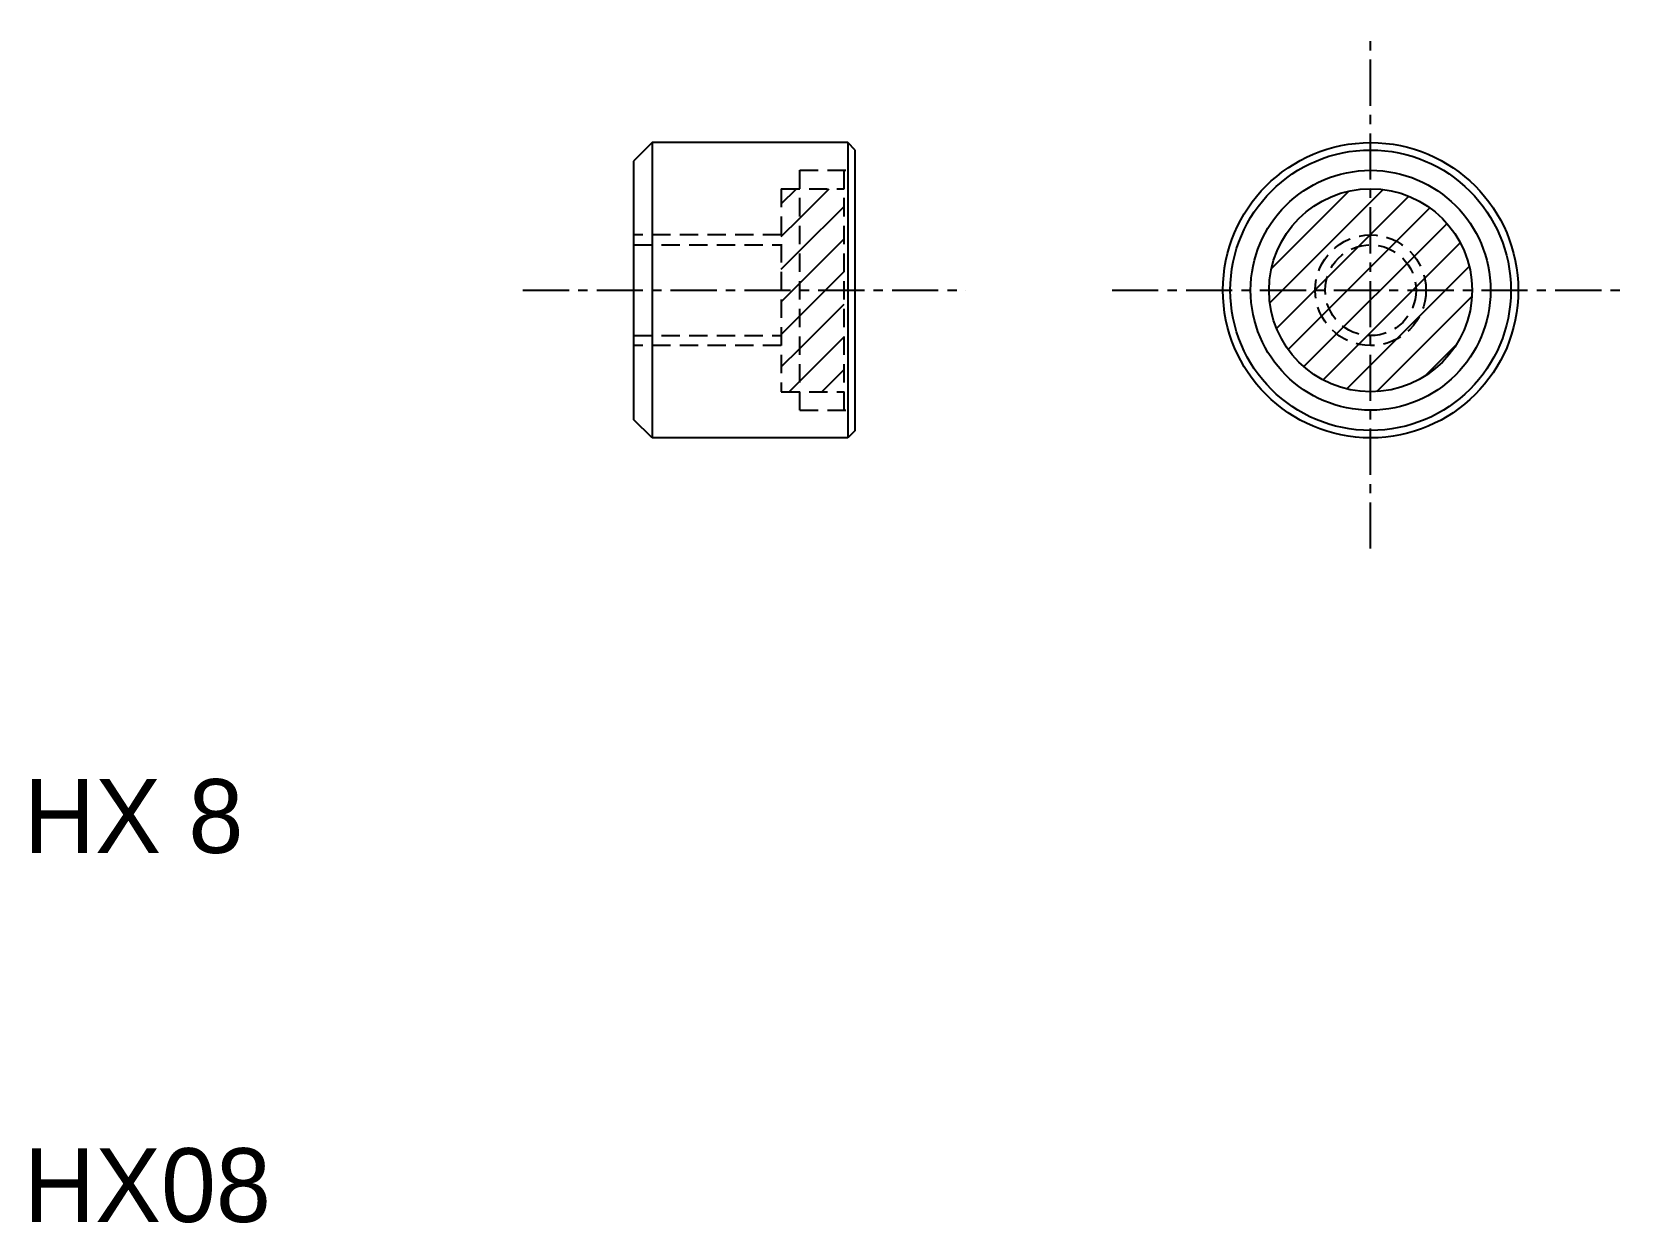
# Model space of a CAD drawing. Extents: x 10.2 to 53.5, y 10 to 42.2.
import ezdxf

# ---------------------------------------------------------------- set-up
doc = ezdxf.new("R2010")
doc.units = 0
doc.linetypes.add('CENTER', pattern=[2, 1.25, -0.25, 0.25, -0.25])
doc.linetypes.add('DASHED', pattern=[0.75, 0.5, -0.25])
doc.layers.get('0').update_dxf_attribs({"linetype": 'CONTINUOUS'})
doc.layers.add('CENTER', color=1, linetype='CENTER')

# ---------------------------------------------------------------- blocks, each defined once
blk = doc.blocks.new('*X11')
at = {"color": 0, "linetype": 'CONTINUOUS'}
for p, q in [((43.749, 34.91), (46.815, 37.976)), ((43.792, 35.837), (45.887, 37.932)), ((43.932, 34.209), (47.516, 37.793)), ((44.246, 33.64), (48.085, 37.478)), ((44.667, 33.177), (48.548, 37.057)), ((45.191, 32.816), (48.908, 36.534)), ((45.832, 32.574), (49.151, 35.893)), ((46.644, 32.502), (49.223, 35.081)), ((47.949, 32.923), (48.802, 33.776))]:
    blk.add_line(p, q, dxfattribs=at)
blk = doc.blocks.new('*X12')
at = {"color": 0, "linetype": 'CONTINUOUS'}
for p, q in [((30.517, 37.588), (30.925, 37.997)), ((31.017, 37.204), (31.809, 37.997)), ((30.517, 36.704), (31.017, 37.204)), ((31.017, 36.32), (32.217, 37.52)), ((31.017, 35.436), (32.217, 36.636)), ((30.517, 35.82), (31.017, 36.32)), ((31.711, 35.247), (32.217, 35.752)), ((30.517, 34.936), (30.827, 35.247)), ((30.827, 35.247), (31.017, 35.436)), ((31.017, 34.552), (31.711, 35.247)), ((31.017, 33.668), (32.217, 34.868)), ((30.517, 34.052), (31.017, 34.552)), ((31.017, 32.784), (32.217, 33.984)), ((30.517, 33.168), (31.017, 33.668)), ((31.613, 32.497), (32.217, 33.101)), ((30.729, 32.497), (31.017, 32.784))]:
    blk.add_line(p, q, dxfattribs=at)

msp = doc.modelspace()

# ---------------------------------------------------------------- linework, layer by layer
at = {"color": 7, "linetype": 'CONTINUOUS'}
for p, q in [((27.017, 39.247), (26.517, 38.747)), ((32.317, 39.247), (27.017, 39.247)), ((27.017, 39.247), (27.017, 31.247)), ((32.517, 39.047), (32.317, 39.247)), ((32.317, 39.247), (32.317, 31.247)), ((32.517, 31.447), (32.517, 39.047)), ((26.517, 38.747), (26.517, 31.747)), ((27.017, 31.247), (26.517, 31.747)), ((32.317, 31.247), (27.017, 31.247)), ((32.517, 31.447), (32.317, 31.247))]:
    msp.add_line(p, q, dxfattribs=at)
at = {"color": 3, "linetype": 'DASHED'}
for p, q in [((31.017, 38.497), (32.517, 38.497)), ((31.017, 31.997), (31.017, 38.497)), ((32.217, 31.997), (32.217, 38.497)), ((30.517, 37.997), (32.217, 37.997)), ((30.517, 37.997), (30.517, 32.497)), ((30.517, 36.747), (26.517, 36.747)), ((26.517, 36.476), (30.517, 36.476)), ((26.517, 34.017), (30.517, 34.017)), ((30.517, 33.747), (26.517, 33.747)), ((30.517, 32.497), (32.217, 32.497)), ((31.017, 31.997), (32.517, 31.997))]:
    msp.add_line(p, q, dxfattribs=at)
at = {"color": 7, "linetype": 'CONTINUOUS'}
for radius in [4, 3.8, 3.25, 2.75]:
    msp.add_circle((46.478, 35.247), radius, dxfattribs=at)
at = {"color": 3, "linetype": 'DASHED'}
for radius in [1.5, 1.23]:
    msp.add_circle((46.478, 35.247), radius, dxfattribs=at)
at = {"layer": 'CENTER', "color": 1, "linetype": 'CENTER'}
for p, q in [((46.478, 28.247), (46.478, 42.247)), ((23.517, 35.247), (35.517, 35.247)), ((39.478, 35.247), (53.478, 35.247))]:
    msp.add_line(p, q, dxfattribs=at)

# ---------------------------------------------------------------- block references
at = {"color": 3, "linetype": 'CONTINUOUS'}
for name in ['*X12', '*X11']:
    msp.add_blockref(name, (0, 0), dxfattribs=at)

# ---------------------------------------------------------------- texts
at = {"color": 7, "linetype": 'CONTINUOUS'}
for s, p in [('HX 8', (10, 20)), ('HX08', (10, 10))]:
    msp.add_text(s, height=2, dxfattribs=at).set_placement(p)

doc.saveas('drawing.dxf')
